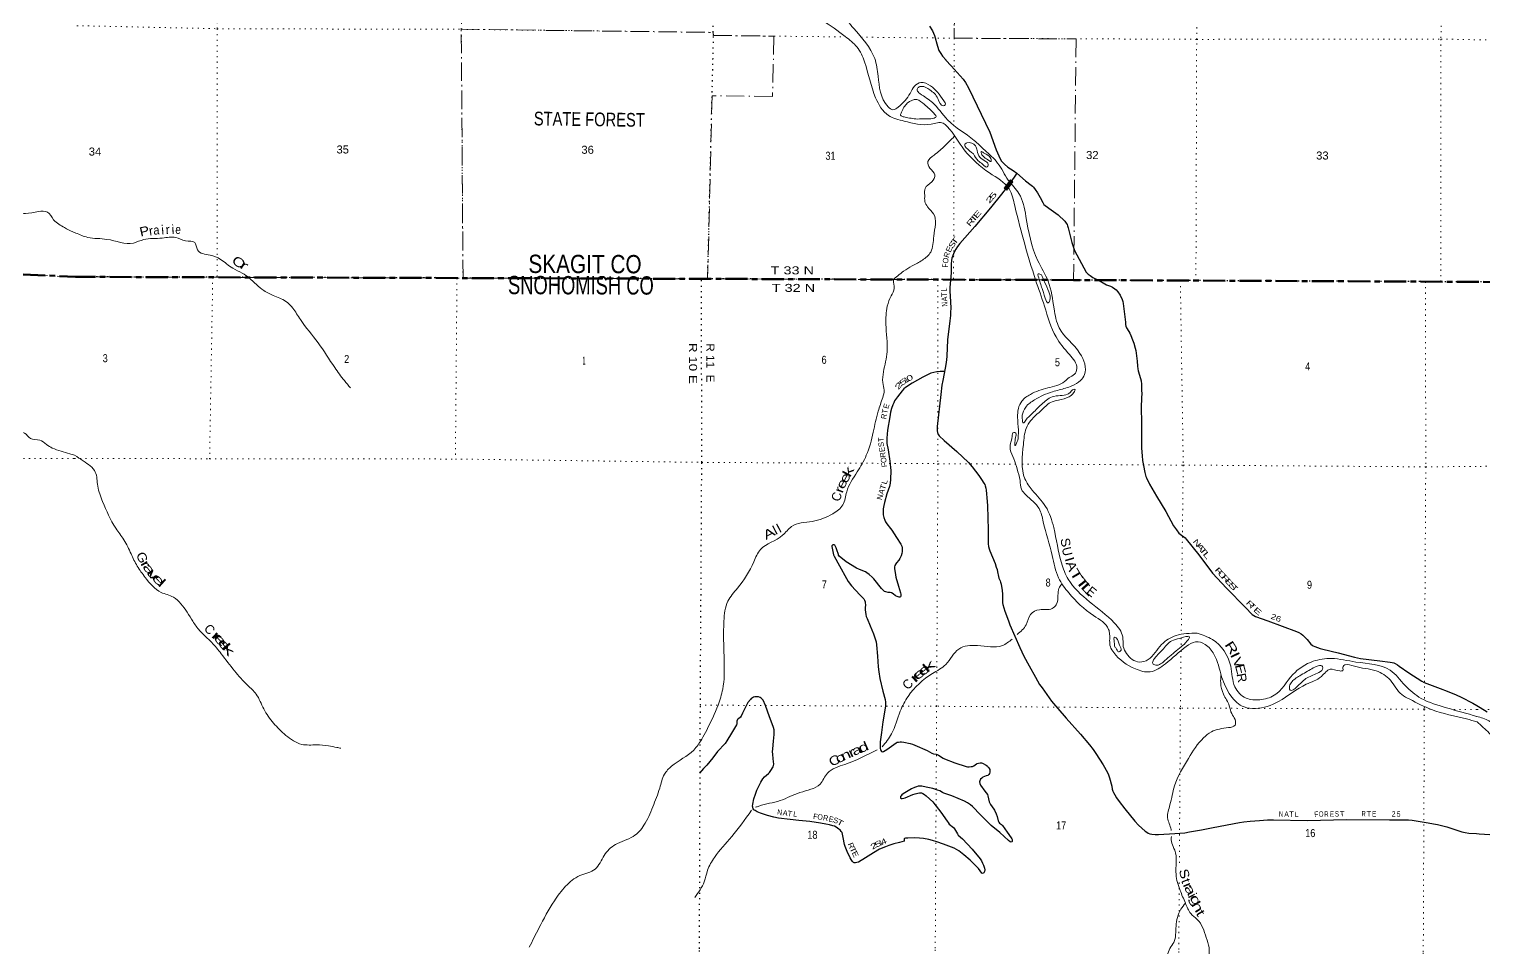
# Model space of a CAD drawing. Header units: feet. Extents: x -1048576 to 137166, y -268550 to 2097152.
# Drawn here: x -123722 to -91916, y 278098 to 298191 of the extents above; entities that cross this region are included whole.
import ezdxf
from ezdxf.enums import TextEntityAlignment as Align

# ---------------------------------------------------------------- set-up
doc = ezdxf.new("R2010")
doc.units = ezdxf.units.FT
doc.header["$LTSCALE"] = 80
for name, pattern in [('DOT_DASHED', [7.7, 5, -1.2, 0.3, -1.2]), ('DOTTED', [1.5, 0.3, -1.2]), ('LONG_DASH_SHORT_DASH', [9.9, 6, -1.2, 1.5, -1.2])]:
    doc.linetypes.add(name, pattern=pattern)
for name, color, linetype, lineweight in [('11', 7, 'LONG_DASH_SHORT_DASH', 60), ('29', 7, 'Continuous', 25), ('31', 7, 'Continuous', 13), ('39', 7, 'Continuous', 13), ('44', 7, 'DOT_DASHED', 13), ('6', 7, 'DOTTED', 25), ('7', 7, 'DOTTED', 13)]:
    doc.layers.add(name, color=color, linetype=linetype, lineweight=lineweight)
for name, color, linetype in [('12', 7, 'Continuous'), ('30', 7, 'Continuous'), ('41', 7, 'Continuous')]:
    doc.layers.add(name, color=color, linetype=linetype)

msp = doc.modelspace()

# ---------------------------------------------------------------- linework, layer by layer
at = {"layer": '11'}
msp.add_line((-61353.21, 292552.84), (-92029.66, 292662.08), dxfattribs=at)
for points in [[(-141380.18, 293482.89), (-136370.9, 293218.07), (-136104.75, 293216.42), (-130931.41, 293020.08), (-130709.38, 293018.47), (-125618.74, 292902.28), (-125431.28, 292899.9), (-122706.13, 292773.78)], [(-92029.66, 292662.08), (-100887.76, 292703.26), (-122706.14, 292773.65)]]:
    msp.add_lwpolyline(points, dxfattribs=at)
at = {"layer": '29'}
for points in [[(-104037.56, 298253.01), (-103974.98, 298152.27), (-103930.36, 298049.23), (-103861.46, 297817.13), (-103830.39, 297724.76), (-103792.65, 297653.67), (-103754.29, 297600.75), (-103675.46, 297514.51), (-103677.48, 297514.51), (-103564.8, 297390.01)], [(-103564.8, 297390.01), (-103299.68, 297097.06), (-103246.6, 297025.29), (-103186.46, 296909.44), (-102715.12, 295936.87), (-102577.42, 295551.4), (-102521.48, 295420.77), (-102468.17, 295313.3), (-102434.5, 295272.83), (-102395.37, 295233.67), (-102323.62, 295172.75), (-102205.63, 295097.6), (-102125.15, 295042.39)], [(-102125.15, 295042.39), (-102185.7, 294949.48), (-102309.04, 294778.12), (-102461.57, 294581.54), (-102702.54, 294285.1), (-103048.6, 293875.24), (-103371.16, 293500.91), (-103421.46, 293434.92), (-103459.54, 293375.32), (-103497.61, 293310.76), (-103525.75, 293241.24), (-103545.62, 293179.99), (-103554.15, 293131.64), (-103560.52, 293059.14), (-103565.82, 292863.3), (-103595.74, 292537), (-103594.54, 292458.14), (-103580.4, 292233.32), (-103572.11, 292082.44), (-103574.26, 292010.81), (-103578.73, 291928.49), (-103593.63, 291809.42), (-103640.79, 291396.85), (-103659.77, 291037.83), (-103663.16, 290958.42), (-103670.61, 290904.85), (-103678.06, 290855.78), (-103717.8, 290660.01), (-103745.93, 290508.14), (-103764.1, 290403.87), (-103788.97, 290197.79), (-103866.7, 289497.34), (-103869.96, 289406.52), (-103865.08, 289370.89), (-103856.8, 289344.41), (-103842.75, 289320.67), (-103823.7, 289294.74), (-103715.89, 289196.86), (-103437.73, 288954.41), (-103185.88, 288710.9), (-103105.25, 288620.98), (-102957.67, 288427.83), (-102898.32, 288341.21), (-102847, 288261.76), (-102830.45, 288228.65), (-102820.32, 288202.59), (-102808.93, 288154.15), (-102800.65, 288107.8), (-102774, 287861.42), (-102767.55, 287768.44), (-102757.88, 287242.46), (-102752.77, 286935.11), (-102744.38, 286876.18), (-102731.14, 286823.2), (-102715.92, 286780.2), (-102604.52, 286507.4), (-102577.18, 286427.56), (-102560.63, 286371.28), (-102548.43, 286325.52), (-102530.09, 286217.76), (-102520.9, 286180.9), (-102491.11, 286122.96), (-102481.99, 286094.77), (-102469.59, 286050.13), (-102449.72, 285914.39), (-102440.76, 285836.63), (-102438.13, 285773.68), (-102443.1, 285677.66), (-102439.59, 285644.61), (-102431.51, 285606.48), (-102387.47, 285464.9), (-102312.44, 285247.98)], [(-102125.15, 295042.39), (-101937.91, 294873.84), (-101810.7, 294780.76), (-101784.53, 294757.16), (-101766, 294737.72), (-101726.62, 294682.31), (-101676.61, 294613.56), (-101617.78, 294506.61), (-101562.39, 294398.36), (-101536.32, 294356.15), (-101511.07, 294333.8), (-101376.82, 294241.26), (-101227.4, 294126.74), (-101079.01, 293987.82), (-101049.89, 293950.58), (-101027.69, 293916.64), (-101017.76, 293886.84), (-101003.3, 293841.8), (-100923.69, 293527.71), (-100865.36, 293351.81), (-100715.99, 293067.54), (-100611.77, 292875.84), (-100598.94, 292858.82), (-100569.14, 292829.02), (-100527.63, 292800.05), (-100464.85, 292761.15), (-100329.5, 292691.86), (-100203.3, 292617.13), (-100169.12, 292601.19), (-100081.43, 292567.71), (-100039.41, 292547.6), (-99988.09, 292512.84), (-99958.3, 292489.66), (-99916.91, 292444.97), (-99867.25, 292370.48), (-99824.21, 292277.77), (-99810.65, 292232.58), (-99801.03, 292188.38), (-99766.14, 291897.53), (-99754.13, 291781.91), (-99751.37, 291729.84), (-99743.2, 291692.6), (-99728.2, 291658.65), (-99678.6, 291579.12), (-99658.67, 291542.78), (-99637.15, 291491.46), (-99598.3, 291396.36), (-99570.93, 291322.61), (-99537.83, 291216.66), (-99525.94, 291161.35), (-99497.9, 290929.97), (-99489.83, 290822.67), (-99479.72, 290761.58), (-99471.62, 290720.03), (-99422.78, 290547.34), (-99412.02, 290496.55), (-99403.75, 290428.68), (-99398.78, 290329.35), (-99398.93, 290255.47)], [(-103708.92, 290703.74), (-103807.29, 290699.62), (-103876.71, 290693.55), (-103941.27, 290683.62), (-104006.47, 290666.39), (-104053.84, 290647.2), (-104185.48, 290575.86), (-104412.36, 290446.63), (-104560.39, 290354.19), (-104596.65, 290321.94), (-104638.2, 290278.04), (-104736.13, 290151.16), (-104798.77, 290061.18), (-104820.29, 290021.45), (-104839.43, 289975.04), (-104866.64, 289897.3), (-104888.16, 289812.87), (-104903.35, 289714.64), (-104952.21, 289423.38), (-104968.68, 289246.14), (-104970.86, 289185.59), (-104967.62, 289130.84), (-104943.53, 288990.61), (-104904.04, 288740.62), (-104883.12, 288535.76), (-104886.2, 288337.83), (-104894.79, 288263.4), (-104913.84, 288187.26), (-104968, 288029.57), (-105017.19, 287841.39), (-105035.5, 287775.06), (-105048.58, 287699.04), (-105052.05, 287660.83), (-105047.24, 287567.64), (-105033.84, 287506.88), (-105015.06, 287451.29), (-104999.08, 287417.49), (-104967.45, 287370.76), (-104886.27, 287268.81), (-104863.33, 287237.05), (-104760.08, 287070.25), (-104661.37, 286927.49), (-104641.51, 286882.8), (-104633.23, 286844.72), (-104633.83, 286817.13), (-104634.88, 286766.92), (-104645.31, 286722.56), (-104658.06, 286674.21), (-104685.54, 286614.89), (-104711.03, 286574.89), (-104759.79, 286516.53), (-104775.59, 286495.43), (-104792.02, 286463.13), (-104798.77, 286430.87), (-104798.66, 286390.62), (-104790.49, 286305.05), (-104770.9, 286207.74), (-104713.45, 286007.63), (-104668.09, 285864.53), (-104661.37, 285833.26), (-104664.72, 285789.64), (-104671.3, 285776.98), (-104682.89, 285768.7), (-104699.82, 285768.68), (-104724.28, 285775.32), (-104747.45, 285783.6), (-104779.58, 285797.83), (-104834.55, 285842.25), (-104864.24, 285859.49), (-104899.75, 285868.02), (-104938.52, 285872.28), (-104994.11, 285882.92), (-105018.65, 285891.34), (-105038.81, 285907.75), (-105088.96, 285958.54), (-105255.14, 286168.65), (-105288.77, 286202.42), (-105356.65, 286262.01), (-105404.65, 286298.43), (-105439.65, 286318.79), (-105570.19, 286371.27), (-105634.61, 286402.62), (-105855.8, 286543.99), (-105905.4, 286577.78)], [(-99396.98, 290253.38), (-99406.15, 289942.51), (-99402.14, 289548.3), (-99402.83, 289136.07), (-99398.78, 289024.89), (-99386.62, 288856.61), (-99378.91, 288755.06), (-99361.81, 288647.57), (-99332.56, 288496.81), (-99305.74, 288409.11), (-99292.83, 288374.31), (-99226.96, 288240.55), (-99074.84, 287976.39), (-98870.64, 287643.66), (-98700.16, 287328.32), (-98681.98, 287298.31), (-98638.94, 287238.71), (-98582.68, 287168.47), (-98554.51, 287142.7), (-98446.91, 287063.24), (-98423.68, 287039.46), (-98147.21, 286694.02), (-97846.47, 286293.13), (-97541.17, 285962.82), (-97132.14, 285539.83), (-96981.87, 285391.28), (-96948.51, 285365.47), (-96910.69, 285346.58), (-96643.66, 285247.36), (-96011.55, 285016.39), (-95963.79, 284995.64), (-95910.25, 284968.27), (-95872.75, 284937.7), (-95781.37, 284844.38), (-95698.93, 284744.03), (-95672.66, 284721.23), (-95649.26, 284704.3), (-95612.84, 284689.4), (-95551.59, 284667.88), (-95495.49, 284648.14), (-95439.03, 284631.46), (-95102.94, 284553.13), (-94745.41, 284455.99), (-94680.71, 284440.89), (-94614.63, 284429.5), (-94190.15, 284374.67), (-93965.71, 284350.04), (-93918.64, 284340.61), (-93887.91, 284330.17), (-93856.45, 284316.93), (-93808.45, 284287.13), (-93769.93, 284262.49), (-93559.06, 284115.44), (-93270.44, 283929.57), (-93221.23, 283903.18), (-93161.18, 283878.25), (-92870.48, 283769.26), (-92722.49, 283714.36), (-92519.88, 283631.31), (-92412.93, 283583.58), (-92160.79, 283448.59), (-92067.88, 283400.68)], [(-105905.4, 286577.78), (-105932.73, 286596.4), (-106011.05, 286664.78), (-106025.43, 286684.14), (-106029.99, 286699.82), (-106061.85, 286806.64), (-106075.09, 286846.37), (-106091.65, 286879.48), (-106109.86, 286904.31), (-106121.45, 286912.59), (-106133.03, 286914.24), (-106151.24, 286912.59), (-106164.49, 286901), (-106168.66, 286888.72), (-106169.45, 286874.51), (-106133.25, 286693.44), (-106121.45, 286662.62), (-106006.57, 286452.43), (-105852.94, 286174.07), (-105813.54, 286111.37), (-105739.42, 286016.39), (-105558.53, 285821.92), (-105492.39, 285752.15), (-105475.83, 285733.94), (-105457.62, 285704.14), (-105444.38, 285669.38), (-105441.84, 285639.87), (-105437.76, 285606.48), (-105442.72, 285528.67), (-105443.25, 285488.36)], [(-105441.24, 285488.28), (-105436.1, 285440.93), (-105427.83, 285389.62), (-105418.14, 285343.97), (-105402.99, 285298.57), (-105336.48, 285142.98), (-105261.95, 284968.52), (-105229.18, 284878.1), (-105203.77, 284788.58), (-105192.76, 284725.81), (-105170.56, 284476.17), (-105156.65, 284245.3), (-105144.75, 284133.16), (-105121.48, 283987.38), (-105056.63, 283712.22), (-105009.01, 283532.25), (-105000.48, 283475.78), (-105002.39, 283394.85), (-105014.94, 283298.47), (-105054.5, 283041.23), (-105087.06, 282810.01), (-105112.55, 282606.83), (-105118.26, 282545.63), (-105115.61, 282465.48), (-105109.99, 282429.75), (-105101.71, 282413.2), (-105085.16, 282391.68), (-105066.95, 282385.06), (-105045.43, 282390.02), (-104971.07, 282440.05), (-104765.81, 282586.22), (-104742.48, 282595.29), (-104716.88, 282598.6), (-104681.23, 282601.91), (-104648.06, 282602.18), (-104598.46, 282596.95), (-104456.1, 282567.15), (-104405.38, 282553), (-104356.77, 282534.04), (-104089.22, 282412.24), (-103988.21, 282356.06), (-103947.88, 282343.67), (-103891.6, 282333.74), (-103866.01, 282327.39), (-103840.28, 282312.22), (-103739.64, 282246.04), (-103707.84, 282229.45), (-103484.72, 282143.87), (-103234.39, 282067.22), (-103206.89, 282061.09), (-103166.52, 282058.94), (-103123.48, 282062.25), (-103095.56, 282067.17), (-103068.85, 282080.46), (-103012.57, 282121.85), (-102994.3, 282130.2), (-102966.22, 282138.4), (-102926.49, 282146.68), (-102900.83, 282145.01), (-102881.79, 282140.06), (-102799.02, 282093.71), (-102772.08, 282073.68), (-102759.29, 282060.6), (-102737.77, 282037.43), (-102718.27, 281996.96), (-102714.6, 281967.9), (-102714.6, 281939.76), (-102722.87, 281913.27), (-102737.77, 281890.1), (-102764.26, 281871.89), (-102795.99, 281858.31), (-102873.82, 281828.79), (-102895.04, 281812.29), (-102919.87, 281785.81), (-102939.2, 281752.34), (-102943.04, 281727.87), (-102938.08, 281693.1), (-102922.44, 281656.75), (-102824.18, 281523.87), (-102770.23, 281451.19), (-102759.29, 281423.26), (-102729.5, 281290.83), (-102720.34, 281265.49), (-102706.32, 281237.86), (-102630.31, 281128.87), (-102618.58, 281108.74), (-102580.51, 281027.62), (-102559.15, 280972.71), (-102532.5, 280876.98), (-102519.27, 280845.98), (-102504.36, 280828.97), (-102462.5, 280795.43)], [(-102312.44, 285247.98), (-102280.86, 285164.47), (-102062.7, 284665.04), (-101971.3, 284477.47), (-101858.8, 284267.66), (-101721.33, 284017.27), (-101628.97, 283861.25), (-101577.31, 283785.51), (-101367.43, 283494.12), (-101045.57, 283118.74), (-100732.85, 282769.97), (-100539.36, 282540.65), (-100462, 282436.86), (-100397, 282348.62), (-100243.75, 282101.6), (-100145.38, 281931.45), (-100122.2, 281881.79), (-100099.02, 281815.58), (-100052.42, 281635.96), (-100041.08, 281570.58), (-100028.02, 281527.97), (-100014.6, 281496.08), (-99988.11, 281444.77), (-99950.38, 281383.71), (-99890.44, 281297.44), (-99767.27, 281138.64), (-99544.68, 280867.89), (-99464.99, 280782.61), (-99324.09, 280653.8), (-99287.86, 280628.66), (-99259.72, 280610.45), (-99219.12, 280595.45), (-99175.29, 280587.28), (-99105.76, 280580.65), (-99031.77, 280580.6), (-98675.35, 280600.52), (-98456.66, 280618.43), (-98354.2, 280633.62), (-98089.34, 280681.63), (-97834.33, 280733.37), (-97263.29, 280840.56), (-97165.62, 280855.45), (-97024.91, 280872.01), (-96822.95, 280886.91), (-96650.78, 280896.84), (-96515.25, 280897.92), (-95778.24, 280887.47), (-94910.94, 280904.65), (-93983.83, 280899.46), (-93626.36, 280901.83), (-93561.64, 280898.36), (-93483.99, 280890.24), (-93138.01, 280835.61), (-93017.19, 280814.03), (-92927.77, 280795.88), (-92728.68, 280747.03), (-92399.26, 280638.13), (-92326.85, 280622.06), (-92242.68, 280610.25), (-92079.45, 280597.39)], [(-107523.49, 283115.09), (-107535.52, 283149.02), (-107625.38, 283402.85), (-107673.85, 283515.74), (-107694.07, 283540.52), (-107713.93, 283558.73), (-107742.43, 283574.8), (-107773.53, 283585.21), (-107800.01, 283590.18), (-107823.19, 283591.83), (-107854.64, 283586.87), (-107884.44, 283578.59), (-107909.27, 283567), (-107933.18, 283551.38), (-107952.31, 283532.24), (-108005.29, 283462.71), (-108045.92, 283393.78), (-108126.6, 283228.97), (-108153.13, 283165.26), (-108167.52, 283144.87), (-108211.73, 283108.77), (-108232.08, 283093.56), (-108243.23, 283075.56), (-108246.98, 283053.83), (-108246.98, 283007.48), (-108248.15, 282994.9), (-108255.25, 282976.02), (-108364.51, 282792.98), (-108468.81, 282623.43), (-108507.82, 282571.82), (-108669.71, 282395.79), (-108775.89, 282252.1), (-108906.79, 282095.16), (-108980.17, 282021.02), (-109064.57, 281921.01)], [(-92067.88, 283400.68), (-91996.71, 283359.07), (-91844.25, 283264)], [(-103288.32, 280134.13), (-103394.95, 280218.12), (-103445.74, 280250.96), (-103499.24, 280276.06), (-103728.54, 280364.24), (-103878.33, 280420.08), (-103974.34, 280449.87), (-104052.15, 280468.09), (-104168.03, 280487.95), (-104257.42, 280497.88), (-104357.79, 280506.19), (-104507.53, 280499.47), (-104564.24, 280495.46), (-104581.88, 280491.26), (-104588.5, 280486.29), (-104593.14, 280478.32), (-104592.72, 280433.84), (-104692.75, 280405.12), (-104820.26, 280372.07), (-104925.51, 280336.74), (-104997.39, 280310.82), (-105133.14, 280254.54), (-105263.92, 280180.05), (-105434.25, 280066.13), (-105588.38, 279976.43), (-105624.8, 279964.84), (-105656.25, 279959.88), (-105684.39, 279961.53), (-105696.35, 279968.49), (-105720.81, 279989.68), (-105750.61, 280029.41), (-105770.47, 280069.14), (-105835.03, 280206.53), (-105883.04, 280319.1), (-105896.5, 280357.66), (-105906.22, 280396.91), (-105918.44, 280477.68), (-105936.02, 280582.3), (-105949.61, 280622.28), (-105965.82, 280646.86), (-105992.3, 280678.31), (-106015.59, 280697.42), (-106078.38, 280741.22), (-106116.46, 280759.43), (-106150.4, 280768.97), (-106220.76, 280789.22), (-106306.83, 280807.44), (-106422.98, 280829.34), (-106654.47, 280860.41), (-106896.17, 280886.89), (-107082.94, 280903.69), (-107341.47, 280936.56), (-107436.66, 280954.86), (-107576.54, 280992.84), (-107732.44, 281044.36), (-107801.67, 281072.29), (-107847.58, 281101.06), (-107874.51, 281120.3), (-107890.59, 281141), (-107901, 281173.27), (-107904.31, 281201.42), (-107901.15, 281240.41), (-107874.51, 281358.68), (-107842.8, 281458.57), (-107809.95, 281545.74), (-107769.83, 281633.77), (-107725.52, 281722.87), (-107679.13, 281796.2), (-107641.09, 281840.41), (-107556.67, 281913.25), (-107536.71, 281936.56), (-107507, 281977.81), (-107455.69, 282058.92), (-107444.43, 282086.81), (-107440.79, 282118.52), (-107453.19, 282236.67), (-107463.96, 282333.71), (-107468.06, 282384.73), (-107463.96, 282454.56), (-107447.39, 282622.44), (-107430.85, 282767.44), (-107430.85, 282830.34), (-107434.64, 282864.48), (-107449.06, 282918.08), (-107523.49, 283115.09)], [(-102462.5, 280795.43), (-102443.11, 280776), (-102339.11, 280631.33), (-102248.71, 280504.79), (-102237.83, 280484.65), (-102231.93, 280465.79), (-102226.25, 280448.23), (-102229.34, 280425.28), (-102237.83, 280416.77), (-102251.97, 280413.97), (-102270.94, 280420.08), (-102309.39, 280446.36), (-102496.99, 280622.89), (-102685.38, 280777.21), (-102923.62, 281006.09), (-103100.3, 281193.16), (-103138.01, 281223.99), (-103206.25, 281272.62), (-103270.28, 281309.61), (-103548.9, 281426.77), (-103721.08, 281482.86), (-103750.5, 281494.68), (-103809.8, 281531.17), (-103858.48, 281550.73), (-103964.43, 281583.84), (-104037.56, 281602.04), (-104110.11, 281616.95), (-104201.15, 281631.84), (-104244.19, 281636.81), (-104282.84, 281635.15), (-104320.34, 281623.57), (-104366.69, 281607.01), (-104432.45, 281575.89), (-104616.08, 281469.35), (-104639.84, 281448.09), (-104653.99, 281426.26), (-104667.98, 281408.36), (-104673.46, 281390.59), (-104669.63, 281375.26), (-104654.08, 281367.66), (-104636.53, 281366.98), (-104598.45, 281371.95), (-104568.69, 281382.77), (-104400.56, 281451.47), (-104353.45, 281469.61), (-104290.3, 281483.86), (-104255.78, 281491.14), (-104213.41, 281487.14), (-104186.25, 281476.24), (-104148.18, 281456.37), (-104108.58, 281424.75), (-103965.87, 281292.29), (-103939.6, 281264.34), (-103792.12, 281067.76), (-103651.88, 280866.68), (-103630.03, 280837.25), (-103603.53, 280807.44), (-103514.14, 280729.64), (-103490.15, 280701.19), (-103427.42, 280591.82), (-103408.19, 280567.41), (-103312.23, 280480.56), (-103104.18, 280254.79), (-102925.75, 280048.29), (-102898.32, 280004.57), (-102875.15, 279954.91), (-102853.63, 279905.25), (-102834.21, 279840.88), (-102830.45, 279809.23), (-102834.74, 279770.17), (-102838.73, 279757.91), (-102849.95, 279740.4), (-102863.56, 279729.77), (-102878.46, 279728.12), (-102890.52, 279735.8), (-102963.85, 279831.41), (-103020.82, 279892), (-103093.66, 279966.5), (-103151.23, 280013.99), (-103288.32, 280134.13)], [(-92079.45, 280597.39), (-92018.49, 280592.41), (-91440.17, 280557.86)]]:
    msp.add_lwpolyline(points, dxfattribs=at)
at = {"layer": '31'}
for p, q in [((-102212.04, 294851.74), (-102348.22, 294669.81)), ((-102348.22, 294669.81), (-102402.81, 294710.67))]:
    msp.add_line(p, q, dxfattribs=at)
msp.add_lwpolyline([(-102402.81, 294710.67), (-102266.62, 294892.59), (-102212.04, 294851.74)], dxfattribs=at)
msp.add_lwpolyline([(-102223.23, 294850.12), (-102265, 294881.39), (-102391.61, 294712.27), (-102349.83, 294681)], close=True, dxfattribs=at)
at = {"layer": '39'}
for points in [[(-139726.18, 284721.75), (-139786.61, 284683.23), (-139865.18, 284636.58), (-139935.68, 284589.96), (-139981.99, 284555.51), (-140024.23, 284506.92), (-140030.24, 284490.75), (-140030.24, 284490.75), (-140086.75, 284492.64)], [(-107716.88, 302847.42), (-107510.55, 302519.18), (-107321.61, 302078.72), (-107185.25, 301608.09), (-107267.47, 300913.81), (-107375.41, 300477.98), (-107357.86, 300171.09), (-107336.36, 299823.83), (-107321.79, 299056.68), (-107191.09, 298775.82), (-106829.99, 298577.26), (-106378.02, 298374.49), (-105877.88, 298026.28), (-105623.87, 297801.69), (-105456.92, 297472.31), (-105214.17, 296686.54), (-104934.24, 296302.42), (-104591.16, 296178.6), (-103997.53, 296114.84), (-103741, 296134.51), (-103648.25, 296059.64), (-103275.67, 295552.19), (-102723.34, 295046.41), (-102296.61, 294695.58), (-102171.46, 294324.63), (-101955.07, 293488.44), (-101718.36, 292708.74), (-101523.65, 292131), (-101268.55, 291458.25), (-100976.5, 291074.11), (-100815.57, 290766.94), (-100868.33, 290641.89), (-100985.62, 290569.45), (-101082.74, 290484.85), (-101452.61, 290344.28), (-101830.57, 290203.72), (-102018.7, 290056.72), (-102112.33, 289703.63), (-102092.7, 289425), (-102099.09, 289267.56), (-102133.7, 289132.37), (-102168.13, 289083.99), (-102167.99, 289152.63), (-102149.53, 289289.86), (-102149.39, 289356.48), (-102193.8, 289370.7), (-102232.36, 289279.93), (-102273.33, 288995.37), (-102192.97, 288791.32), (-102122.73, 288573.16), (-102056.61, 288318.67), (-102024.69, 288128.84), (-101932.05, 288003.5), (-101639.82, 287704.14), (-101549.53, 287417.3), (-101353.14, 286678.06), (-101214.79, 286191.27), (-100991.29, 285859.75), (-100449.04, 285364.08), (-100120.47, 285064.66), (-100098.47, 284957.62), (-100082.88, 284685.06), (-100010.43, 284557.74), (-99532.53, 284199.47), (-99215.58, 284136.26), (-98879.96, 284313.24), (-98422.75, 284689.84), (-98218.56, 284792.39), (-98010.66, 284735.45), (-97819.24, 284519.07), (-97654.65, 284026.17)], [(-107513.86, 302874.49), (-107235.5, 302706.38), (-106874.71, 302354.4), (-106911.18, 302297.95), (-106965.87, 302221.35), (-106948.06, 302041.64), (-106953.29, 301466.32), (-107063.02, 301141.52), (-107227.7, 300612.94), (-107209.81, 300473.61), (-107214.27, 300265.69), (-107222.78, 300059.79), (-107196.36, 299161.4), (-107184.55, 299012), (-106956.68, 298841.97), (-106522.73, 298713.93), (-106000.05, 298523.13), (-105695.74, 298207.6), (-105234.61, 297546.56), (-105160.68, 297162.85), (-104941.92, 296494.22), (-104835.02, 296427.39), (-104719.78, 296485.7), (-104462.67, 296785.98), (-104365.4, 296945.27), (-104227.91, 297021.71), (-104016, 296952.65), (-103721.82, 296620.99), (-103691.7, 296536.14), (-103734.16, 296514.02), (-103852.99, 296671.72), (-104028.31, 296859.81), (-104209.91, 296938.9), (-104278.62, 296916.83), (-104307.02, 296858.35), (-104246.58, 296783.53), (-103972.32, 296585.15), (-103639.87, 296204.97), (-103063.19, 295757.68), (-102829.36, 295541.21), (-102547.19, 295262.07), (-102313.98, 294888.85), (-102082.04, 294596.98), (-101929.58, 294096.03), (-101671.05, 293126.53), (-101443.77, 292675.9), (-101313.73, 292076.07), (-101199.47, 291657.97), (-100748.24, 291097.88), (-100646.19, 290635.39), (-100733.31, 290504.35), (-100923.38, 290389.66), (-101060.82, 290339.46), (-101349.79, 290259.28), (-101737.91, 290084.43), (-101934.15, 289923.32), (-102009.23, 289747.84), (-102007.43, 289642.86), (-101987.36, 289580.24), (-101930.69, 289638.67), (-101809.25, 289767.63), (-101586.65, 289985.21), (-101358.1, 290146.25), (-101178.29, 290176.18), (-101016.67, 290204.12), (-100953.96, 290254.46), (-100891.23, 290312.88), (-100856.9, 290312.81), (-100881.27, 290244.22), (-100986.49, 290149.55), (-101218.89, 290079.36), (-101394.71, 290023.18), (-101588.93, 289858.03), (-101821.65, 289632.4), (-101920.97, 289458.98), (-101984.3, 289107.85), (-101949.5, 288352.77), (-101792.47, 288110.21), (-101498.35, 287750.29), (-101321.58, 287289.67), (-101151.51, 286516.16), (-101002.79, 286160.57), (-99996.97, 285207.74), (-99811.81, 284898.51), (-99800.12, 284692.57), (-99729.76, 284532.96), (-99445.38, 284348.69), (-99257.44, 284402.82), (-98963.92, 284731.29), (-98646.43, 284930.51), (-98185.86, 284980.07)], [(-125408.33, 296838.31), (-125392.62, 296809.34), (-125327.62, 296659.98), (-125335.48, 296585.21), (-125331.01, 296431.67), (-125393.95, 295859.77), (-125390.78, 295455.7), (-125391.78, 295098.1), (-125421.11, 294770.74), (-125430.76, 294615.15), (-125391.97, 294457.65), (-125300.54, 294241.68), (-125187.28, 294151.01), (-125005.8, 294199.91), (-124842.47, 294244.72), (-124684.86, 294170.32), (-124470.95, 294170.8), (-124315.56, 294169.13), (-124121.88, 294185.73), (-123800.95, 294158.16), (-123518.55, 294199.2), (-123318.74, 294189.55), (-123185.07, 294022.16), (-123071.79, 293925.44), (-122948.48, 293848.94), (-122768.61, 293756.41), (-122701.3, 293731.58)], [(-104304.28, 296224.46), (-104590.97, 296269.44), (-104667.64, 296307.95), (-104651.35, 296372.51), (-104521.69, 296570.09), (-104315.53, 296648.41), (-104154.17, 296547.16), (-103918.33, 296324.63), (-103890.15, 296280.16), (-103960.92, 296237.91), (-104116.46, 296226.1), (-104304.28, 296224.46)], [(-103494.42, 295841.82), (-103697.58, 295641.86), (-103936.33, 295434.4), (-104071.93, 295293.36), (-104027.79, 295151.96), (-103919.03, 295006.4), (-103988.02, 294849.07), (-104133.72, 294708.05), (-104142.12, 294556.66), (-104138.35, 294423.42), (-104078.01, 294302.17), (-103947.05, 294152.53), (-103944.02, 293663.99), (-104011.38, 293314.88), (-104191.49, 293139.61), (-104415.93, 293010.85), (-104601.97, 292898.18), (-104731.43, 292797.5), (-104820.49, 292700.77), (-104806.72, 292521.08), (-104873.71, 292357.69), (-104959, 292129.75), (-104990.11, 291736.16), (-104965.09, 291134.52), (-105042.74, 290696.61), (-105057.36, 290464.49), (-105029.44, 290292.84), (-105060.05, 290135.44), (-105159.64, 289832.83), (-105265.6, 289376.8), (-105418.11, 288870.4), (-105616.78, 288507.43), (-105847.92, 288069.82), (-105931.31, 287785.34), (-106151.85, 287591.98), (-106602.56, 287425.32), (-107053.17, 287311.15), (-107247.44, 287121.78), (-107730.76, 286811.85), (-107878.75, 286541.64), (-108233.37, 285964.98), (-108446.02, 285680.76), (-108531.73, 285246.91), (-108538.53, 284887.59), (-108525.49, 284358.65), (-108557.02, 283759.15), (-108660.74, 283408.1), (-108908.26, 282863.53), (-109017.73, 282659.85), (-109191.91, 282424.01), (-109675.32, 282071.69), (-109831.19, 281894.35), (-109934.81, 281593.77), (-110087.14, 281180.23), (-110279.83, 280778.88), (-110512.58, 280537.1), (-110904.75, 280358.21), (-111149.61, 280120.49), (-111346.13, 279822.1), (-111679.66, 279679.44), (-111993.18, 279445.89), (-112238.21, 279125.39), (-112576.71, 278532.56), (-112785.59, 278115.1)], [(-103075.92, 295460.95), (-103245.09, 295691.43), (-103218.81, 295703.49), (-103031.13, 295634.48), (-102992.96, 295535.48), (-102932.69, 295381.94), (-102755.33, 295205.96), (-102775.58, 295177.73), (-102874.43, 295232.44), (-102973.22, 295313.38), (-103075.92, 295460.95)], [(-102837.76, 295385.79), (-102902.22, 295466.67), (-102906.17, 295511.09), (-102853.71, 295486.76), (-102696.44, 295361.28), (-102690.52, 295294.65), (-102740.96, 295316.96), (-102837.76, 295385.79)], [(-122701.3, 293731.58), (-122437.57, 293636.13), (-122019.6, 293592.91), (-121440.14, 293513.02), (-121215.81, 293589.29), (-120809.8, 293620.78), (-120514.91, 293634.33), (-120300.99, 293559.21), (-120101.12, 293526.51), (-120040.87, 293362.88), (-119764.42, 293247.26), (-119538.41, 293155.97), (-119270.21, 292959.62), (-119062.41, 292854.23), (-118913.17, 292750.98), (-118588.59, 292471.75), (-118352.54, 292354.19), (-118076.15, 292212.33), (-117959.26, 292090.98), (-117790.13, 291840.32), (-117403.42, 291330.83), (-117038.99, 290789.08), (-116829.54, 290504.03), (-116694.55, 290346.3)], [(-128413.21, 293281.85), (-128139.04, 293251.4), (-127826.21, 293235.94), (-127501.11, 293165.95), (-127202.16, 293063.59), (-126931.53, 292985.4), (-126830.28, 292862.38), (-126708.59, 292648.5), (-126653.56, 292456.69), (-126539.8, 292194.3), (-126486.68, 291964.1), (-126378.93, 291687.55), (-126289.73, 291542.29), (-126155.88, 291310.25), (-126088.91, 291179.07), (-126021.99, 291062.04), (-125906.36, 290850.17), (-125715.93, 290591.99), (-125527.61, 290366.13), (-125323.26, 290176.67), (-125163.47, 290047.73), (-124927.11, 289957.34), (-124880.66, 289947.35), (-124838.18, 289911.08), (-124702.33, 289683.08), (-124584.9, 289547.98), (-124465.45, 289410.86), (-124380.7, 289415.1), (-124312.02, 289391.01), (-124261.56, 289385.06), (-124176.76, 289369.08), (-123993.08, 289353.33), (-123819.54, 289355.74), (-123692.07, 289238.85), (-123490.16, 289200.91), (-123338.56, 289110.34), (-123215.23, 289029.8), (-123021.31, 288963.56), (-122833.46, 288899.33), (-122727.61, 288872.66)], [(-101520.55, 292657.88), (-101428.08, 292445.73), (-101408.28, 292257.95), (-101442.72, 292201.49), (-101507.13, 292308.61), (-101575.36, 292520.71), (-101659.63, 292789.37), (-101661.55, 292835.81), (-101607.04, 292827.63), (-101564.76, 292764.96), (-101520.55, 292657.88)], [(-122727.61, 288872.66), (-122536.52, 288746.95), (-122274.47, 288504.18), (-122222.59, 288199.25), (-122114.23, 287857.87), (-121826.63, 287275.9), (-121649.43, 287023.21), (-121492.53, 286716.05), (-121357.77, 286447.29), (-121184.59, 286200.66), (-120835.88, 285872.93), (-120567.49, 285769.45), (-120402.18, 285623.77), (-120142.44, 285241.71), (-119993.41, 285037.52), (-119729.37, 284778.6), (-119521.86, 284531.9), (-119231.82, 284155.84), (-118943.66, 283840.35), (-118758.26, 283648.2), (-118591.3, 283322.85), (-118377.86, 283015.58), (-118105.77, 282744.53), (-117762.84, 282550.05), (-117437.71, 282537.29), (-117175.2, 282516.58), (-116993.51, 282481.9), (-116906.7, 282465.58)], [(-102117.24, 284954.64), (-101925.78, 285165.14), (-101828.38, 285389.03), (-101630.24, 285493.61), (-101355.52, 285521.33), (-101268.51, 285601.9), (-101227.7, 285807.73), (-101207.18, 285961.12), (-101149.18, 286048.44)], [(-98185.86, 284980.07), (-97852.92, 284840.11), (-97452.21, 284261.96), (-97360.24, 283807.56), (-97116.38, 283562.81), (-96817.55, 283525.88), (-96500.27, 283622.15), (-96093.4, 284075.55), (-95648.49, 284365.37), (-95252.52, 284427.16), (-94713.35, 284350.35), (-93966.56, 284170.24), (-93640.07, 283838.52), (-93287.22, 283555.2), (-92732.26, 283348.19), (-92069.7, 283159.51)], [(-105068.82, 282496.78), (-104867.2, 282780.81), (-104676.34, 283275.02), (-104506.02, 283599.7), (-103971.82, 284099.28), (-103680.58, 284298.56), (-103397.15, 284633.1), (-102989.03, 284711.02), (-102443.74, 284709.94), (-102232.06, 284847.44)], [(-99987.96, 284682.85), (-99997.84, 284787.85), (-99989.54, 284894.82), (-99957.26, 284878.61), (-99884.88, 284721.01), (-99848.77, 284605.87), (-99903.37, 284571.66), (-99945.66, 284628.26), (-99987.96, 284682.85)], [(-98685.94, 284560.26), (-98533.84, 284684), (-98400.28, 284812.94), (-98359.69, 284909.75), (-98385.94, 284911.83), (-98569.82, 284865.76), (-98739.58, 284813.61), (-98945.99, 284614.17), (-99136.28, 284396.52), (-99156.63, 284319.85), (-99092.08, 284281.37), (-98893.96, 284381.91), (-98755.16, 284499.65), (-98685.94, 284560.26)], [(-98753.55, 280667.36), (-98756.16, 280687.35), (-98832.38, 280943.88), (-98779.29, 281226.4), (-98681.49, 281642.06), (-98373.27, 282243.03), (-98045.16, 282694.58), (-97875.25, 282823.44), (-97497.4, 282915.55), (-97357.93, 282967.76), (-97357.68, 283090.9), (-97430.12, 283222.27), (-97482.28, 283391.94), (-97608.99, 283644.54), (-97671.08, 283897), (-97664.69, 284054.45)], [(-97654.65, 284028.19), (-97449.51, 283609.9), (-97161.21, 283367.08), (-96912.25, 283332.99), (-96407.65, 283486.71), (-95798.98, 283863), (-95469.42, 284035.96), (-95275.22, 284193.03), (-95067.28, 284154.26), (-95000.6, 284168.26), (-94996.39, 284253.04), (-94956.47, 284285.2), (-94748.09, 284259.14), (-94273.57, 284156.72), (-93960.95, 283952.21), (-93711.17, 283636.79), (-93537.7, 283535.51), (-93059.51, 283310.48), (-92294.51, 283105.07), (-92067.24, 283043.29)], [(-95808.82, 283986.16), (-95556.12, 284106.78), (-95444.86, 284193.37), (-95444.74, 284253.93), (-95541.65, 284266.24), (-95677.1, 284203.92), (-95941.98, 284051.03), (-96130.12, 283897.98), (-96168.71, 283793.08), (-96150.65, 283734.5), (-96005.09, 283806.89), (-95905.93, 283901.57), (-95808.82, 283986.16)], [(-92077.91, 283161.85), (-91807.24, 283062.86), (-91428.09, 282666.68), (-91171.92, 282488.7), (-90826.94, 282419.64), (-90437.53, 282471.67), (-90070.26, 282644.86), (-89622.36, 282845.35), (-89230.76, 283136.49), (-88851.41, 283241.02), (-88524.91, 283261.94), (-87913.25, 283211.63), (-87249.5, 283113.92), (-86642.33, 282957.09), (-86291.27, 282811.94), (-86000.84, 282543.07), (-85797.1, 282460.04), (-85744.64, 282466.04), (-85516.62, 282554.6), (-85274.51, 282544.21), (-85000.17, 282398.52), (-84830.79, 282158.05), (-84693.78, 281675.35), (-84621.26, 281390.58), (-84520.43, 281277.4), (-84310.66, 281121.68), (-84207.78, 281087.24), (-83765.92, 281090.74), (-83077.92, 281098), (-82823.74, 281025.01), (-82607.95, 280780.45), (-82551.5, 280675.39), (-82531.36, 280590.57), (-82565.67, 280558.31), (-82660.51, 280511.99), (-82747.32, 280380.85), (-82818.07, 280031.65), (-82850.46, 279759.13), (-82832.35, 279629.89), (-82826.36, 279466.34), (-82782.04, 279294.68), (-82669.09, 279201.67), (-82485.57, 279013.68), (-82122.55, 278641.75), (-81890.58, 278498.12), (-81725.16, 278451.49), (-81616.24, 278358.48), (-81394.35, 278245.15), (-81008.99, 278254.79), (-80821.38, 278206.1), (-80708.4, 278173.66), (-80551.05, 278135.11), (-80434.06, 278048.16), (-80417.93, 278011.8), (-80365.5, 277955.2), (-80165.8, 277843.92), (-80105.26, 277870.09), (-80064.89, 277924.56), (-79907.47, 278049.54), (-79493.75, 278351.9), (-79285.93, 278369.82), (-79132.62, 278303.01), (-78983.35, 278226.11), (-78882.48, 278197.72), (-78577.91, 277985.36), (-78339.9, 277813.46), (-78111.96, 277694.07), (-77736.71, 277645.16), (-77496.63, 277624.68), (-77353.36, 277674.98), (-77088.99, 277834.17), (-77024.44, 277815.92), (-76639.15, 277641.82), (-76221.6, 277399.04), (-76086.49, 277239.38), (-75989.74, 276999), (-75788.12, 276621.21), (-75604.59, 276445.34), (-75160.76, 276360.01), (-74757.31, 276183.87), (-74599.99, 276054.47), (-74404.35, 275876.56), (-74242.96, 275838), (-74027.03, 275954.85), (-73837.31, 276144.4), (-73621.38, 276267.3), (-73510.37, 276378.22), (-73328.73, 276515.29), (-72913.06, 276637.95), (-72424.81, 276633.33), (-71565.4, 276422.32)], [(-92067.24, 283043.29), (-91799.27, 282796.34), (-91494.73, 282515.34), (-91184.11, 282284.8), (-91087.3, 282195.84), (-90966.24, 282213.87), (-90350.82, 282356.48), (-90046.1, 282533.79), (-89898.78, 282606.29), (-89785.8, 282604.14), (-89664.71, 282700.91), (-89440.17, 282828), (-89024.99, 283079.71), (-88609.34, 283153.91), (-88189.7, 283111.01), (-87515.87, 282995.12), (-86677.03, 282865.96), (-86512.19, 282813.89), (-86267.12, 282638.28), (-85996.88, 282357.31), (-85750.76, 282284.33), (-85361.4, 282186.96), (-85290.81, 282120.24), (-85317.11, 281944.62), (-85464.44, 281823.66), (-85623.88, 281708.77), (-85672.33, 281613.93), (-85623.96, 281494.75), (-85430.41, 281135.14), (-85410.3, 280977.64), (-85349.87, 280717.11), (-85093.69, 280579.51), (-84510.6, 280601.02), (-84171.63, 280651.09), (-83971.91, 280586.24), (-83631.03, 280347.59), (-83659.31, 280260.81), (-83691.66, 280091.25), (-83639.25, 279961.97), (-83356.92, 279628.5), (-83231.87, 279541.53), (-83169.36, 279444.55), (-83094.74, 279355.62), (-83010.06, 279220.25), (-82960.48, 279127.78)], [(-107839.23, 281173.4), (-107764.55, 281199.84), (-107303.83, 281320.05), (-106869.26, 281496.83), (-106430.62, 281681.68), (-106266.54, 281919.57), (-105886.46, 282112.61), (-105183.59, 282432.24)], [(-109170.28, 279202.07), (-108961.55, 279546.86), (-108888.33, 279795.01), (-108740.32, 280077.34), (-108361.71, 280532.82), (-107931.35, 281107.18)], [(-98442.4, 279079.82), (-98558.97, 279356.61), (-98647.12, 279701.99), (-98676.31, 280237.01), (-98740.62, 280390.57), (-98749.94, 280533.65)], [(-100620.34, 275695.7), (-100460.36, 275958.82), (-99922.12, 276454.36), (-99784.44, 276623.66), (-99596.13, 276861.5), (-99371.46, 277101.28), (-99039.85, 277292.4), (-98948.52, 277510.25), (-98867.2, 277770.5), (-98779.7, 278087.27), (-98696.63, 278218.32), (-98647.42, 278573.52), (-98539.62, 278942.73), (-98442.4, 279079.82)], [(-96753.78, 275678.87), (-96929.93, 276038.62), (-97046.25, 276434.52), (-97138.09, 276949.48), (-97256.88, 277129.38), (-97595.83, 277293.57), (-97803.41, 277505.95), (-97919.7, 277915.99), (-97925.38, 278103.74), (-97985.51, 278325.92), (-98182.61, 278721.98), (-98325.73, 278851.47), (-98388.13, 278954.55), (-98442.4, 279079.82)]]:
    msp.add_spline(points, degree=3, dxfattribs=at)
at = {"layer": '44'}
msp.add_line((-100887.76, 292703.26), (-122706.14, 292773.65), dxfattribs=at)
for points in [[(-106095.55, 303371.4), (-106116.65, 300697.37), (-103455.81, 300674.69), (-103498.59, 297991.25), (-100831.71, 297976.66), (-100887.76, 292703.26)], [(-114235.47, 292746.32), (-114273.03, 298186.29), (-108767.74, 298118.82), (-108757.78, 298052.18), (-107437.76, 298036.89), (-107469.85, 296717.17), (-108789.87, 296732.46), (-108887.23, 292729.07)], [(-122706.14, 292773.65), (-125618.14, 292902.3), (-125630.36, 291749.42), (-125653.85, 288964.61), (-130948.99, 288871.47), (-130921.58, 283456.11), (-136149.47, 283398.3), (-141539.5, 283312.75), (-141521.81, 278053.24), (-141522.55, 275920.29)]]:
    msp.add_lwpolyline(points, dxfattribs=at)
at = {"layer": '6'}
for points in [[(-108887.23, 292729.07), (-108757.78, 298052.18), (-108767.74, 298118.82), (-108708.85, 303190.06)], [(-92029.66, 292662.08), (-92856.5, 292665.92), (-93192.73, 292667.49), (-98212.48, 292690.82), (-98553.2, 292692.41), (-103509.74, 292711.72), (-103855.18, 292712.83), (-108887.23, 292729.07), (-109021.06, 292729.5), (-114231.16, 292744.59), (-114360.33, 292748.94), (-119607.89, 292764.47), (-119710.04, 292762.84), (-122706.13, 292773.78)], [(-109116.8, 275738.32), (-109065.55, 278081.46), (-109046.49, 283406.84), (-109015.34, 288716.05), (-109021.06, 292729.5)], [(-61353.21, 292552.84), (-61396.57, 292549.97), (-66168.99, 292569.99), (-66742.55, 292572.03), (-71502.48, 292588.98), (-72054.4, 292590.95), (-76913.42, 292608.25), (-77232.08, 292609.39), (-82255.2, 292627.27), (-82531.52, 292628.26), (-87555.99, 292646.15), (-87888.84, 292647.33), (-92029.66, 292662.08)]]:
    msp.add_lwpolyline(points, dxfattribs=at)
at = {"layer": '7'}
for p, q in [((-108757.78, 298052.18), (-105867.35, 298018.69)), ((-103503.11, 295848.67), (-103507.84, 293609.23)), ((-103508.39, 293349.25), (-103509.74, 292711.72)), ((-119707.19, 292763.97), (-119775.62, 288795.97)), ((-114367.91, 292746.75), (-114401.47, 288789.33)), ((-125644.19, 288804.72), (-122727.99, 288802.37)), ((-98534.49, 284873.14), (-98536.69, 284688.61)), ((-92068.24, 283313.46), (-92605.62, 283315.04))]:
    msp.add_line(p, q, dxfattribs=at)
for points in [[(-103366.53, 321686.1), (-103388.15, 319359.35), (-103479.81, 314082.56), (-103424.26, 308702.52), (-103467.64, 303336.81), (-103498.59, 297991.25), (-103502.6, 296094.06)], [(-98212.48, 292690.82), (-98195.43, 297966.6), (-98121.79, 303318.12), (-98100.66, 308669.74), (-98065.4, 314015.28), (-98010.05, 319310.31), (-98003.55, 321661.86)], [(-92686.64, 321639.1), (-92692.5, 319279.55), (-92709.42, 314012.71), (-92738.68, 308636.88), (-92769.87, 303303.45), (-92855.59, 297972.14), (-92856.5, 292665.92)], [(-119309.13, 317897.24), (-119355.35, 314350.29), (-119529.9, 309037.33), (-119611.75, 303623.25), (-119612.84, 298198.91), (-119612.63, 292763.67)], [(-114235.47, 292746.32), (-114273.03, 298186.29), (-114207.49, 303529.74), (-114135.87, 308875.21), (-114027.88, 314232.71), (-114003.16, 314942.68)], [(-122675.93, 298265.44), (-119612.84, 298198.91), (-114273.03, 298186.29), (-108767.74, 298118.82)], [(-105535.26, 298014.85), (-103498.59, 297991.25), (-98195.43, 297966.6), (-92855.59, 297972.14), (-92007.81, 297955.94)], [(-92007.81, 297955.94), (-87544.34, 297970.05), (-82213.9, 297935.39), (-76857.23, 297922.9), (-71496.52, 297910.41), (-66160.02, 297887.86), (-61338.5, 297901.59)], [(-103855.18, 292712.83), (-103853.29, 288689.65), (-103880.37, 283394.56), (-103911.57, 278057.09), (-103959.95, 275713.71)], [(-98553.2, 292692.41), (-98489.3, 288656.78), (-98533.63, 284944.84)], [(-93192.73, 292667.49), (-93187.92, 288617.99), (-93217.82, 283526.28)], [(-122727.99, 288802.37), (-119775.62, 288795.97), (-114401.47, 288789.33), (-109015.34, 288716.05), (-105162.02, 288694.84)], [(-104918.87, 288693.5), (-103853.3, 288687.63), (-102152.27, 288677.85)], [(-102011.2, 288677.04), (-98489.3, 288656.78), (-93187.92, 288617.99), (-92046.31, 288627.56)], [(-61364.38, 288494.4), (-61432.44, 288495.87), (-66754.82, 288518.41), (-72071.14, 288530.85), (-77222.02, 288551.16), (-82550.43, 288606.01), (-87894.98, 288689.14), (-92046.31, 288627.56)], [(-98537.81, 284595.2), (-98552.76, 283343.6), (-98574.37, 279878.46)], [(-93083.16, 283316.45), (-93219.05, 283316.85), (-98552.76, 283343.6), (-103878.38, 283382.44), (-109046.49, 283406.84)], [(-93218.78, 283363.39), (-93219.05, 283316.85), (-93242.15, 277993.5), (-93266.59, 275666.45)], [(-92068.24, 283313.46), (-87915.23, 283308.54), (-82578.74, 283269.84), (-77238.21, 283243.24), (-72097.42, 283222.94), (-66787.16, 283168.11), (-61458.72, 283181.9), (-61379, 283177.85)], [(-98576.57, 279526.54), (-98585.95, 278022.28), (-98576.68, 275689.28)]]:
    msp.add_lwpolyline(points, dxfattribs=at)

# ---------------------------------------------------------------- texts
at = {"layer": '12'}
for s, width, p in [('SKAGIT CO', 0.85, (-112807.15, 292857.9)), ('SNOHOMISH CO', 0.75, (-113252.7, 292394.39))]:
    msp.add_text(s, height=400, rotation=359.815, dxfattribs=dict(at, width=width)).set_placement(p)
at = {"layer": '30'}
for s, rotation, width, p in [('2', 50.893, 1.85, (-102674.95, 294430.02)), ('5', 50.893, 1.85, (-102602.85, 294511.62)), ('E', 49.824, 1.65, (-102947.16, 294103.88)), ('R', 49.249, 1.55, (-103094.39, 293929.34)), ('T', 49.824, 1.85, (-103021.23, 294016.16)), ('T', 52.684, 1.75, (-103435.83, 293523.17)), ('E', 65.437, 1.2, (-103552.72, 293353.88)), ('S', 57.424, 1.4, (-103491.59, 293444.19)), ('F', 88.45, 0.75, (-103633.31, 293021.91)), ('O', 78.979, 0.8, (-103625.9, 293118.15)), ('L', 90.554, 0.75, (-103665.24, 292496.63)), ('T', 93.599, 0.9, (-103657.94, 292386.23)), ('A', 93.599, 0.8, (-103649.98, 292291.91)), ('N', 93.145, 0.7, (-103646.07, 292175.84)), ('2', 52.338, 1.8, (-104666.4, 290356.07)), ('5', 39.821, 1.85, (-104579.2, 290428.71)), ('1', 34.679, 0.9, (-104512.74, 290472.29)), ('0', 30.837, 1.65, (-104439.82, 290510.92)), ('R', 80.477, 0.8, (-104974.97, 289710.8)), ('T', 79.034, 1.05, (-104954.88, 289819.77)), ('T', 91.254, 0.85, (-105040.01, 289210.69)), ('S', 97.459, 0.85, (-105034.11, 289114.57)), ('E', 99.151, 0.85, (-105016.17, 289005.58)), ('R', 98.977, 0.8, (-104998.96, 288890.15)), ('O', 98.977, 0.8, (-104981.05, 288773.99)), ('F', 95.831, 0.85, (-104966.95, 288667.57)), ('T', 71.85, 1.2, (-104998.02, 288157.61)), ('L', 73.087, 1.15, (-104962.61, 288273.22)), ('N', 75.351, 0.9, (-105063.16, 287942.34)), ('A', 73.062, 1.1, (-105028.9, 288060.17)), ('N', 308.672, 1.45, (-98235.17, 286915.95)), ('A', 308.672, 1.65, (-98161.92, 286821.21)), ('T', 308.672, 1.8, (-98095.65, 286741.09)), ('L', 308.515, 1.8, (-98020.01, 286644.63)), ('F', 310.086, 1.75, (-97757.15, 286298.32)), ('O', 312.747, 1.5, (-97685.31, 286218.79)), ('R', 312.747, 1.6, (-97605.65, 286132.49)), ('E', 312.747, 1.75, (-97526.12, 286046.24)), ('S', 312.747, 1.75, (-97451.37, 285968.58)), ('R', 314.039, 1.65, (-97063.73, 285568.36)), ('E', 318.751, 1.7, (-96901.31, 285415.51)), ('2', 339.928, 1.25, (-96534.71, 285282.08)), ('6', 337.764, 1.35, (-96428.46, 285241.76)), ('N', 352.754, 0.75, (-107318.51, 281004.21)), ('A', 352.754, 0.9, (-107198.39, 280988.72)), ('L', 352.739, 0.95, (-106979.04, 280963.53)), ('F', 352.356, 0.9, (-106537.6, 280913.1)), ('O', 352.356, 0.75, (-106435.46, 280901.64)), ('R', 350.098, 0.8, (-106315.83, 280881.03)), ('E', 347.201, 0.95, (-106199.43, 280854.24)), ('T', 332.102, 1.45, (-106014.84, 280785.76)), ('N', 359.188, 0.65, (-96351.71, 280965.61)), ('A', 359.188, 0.75, (-96231.59, 280964.32)), ('T', 359.188, 0.85, (-96124.16, 280961.96)), ('L', 359.188, 0.75, (-96007.34, 280960.73)), ('F', 1.135, 0.75, (-95578.1, 280961.45)), ('O', 1.135, 0.65, (-95473.13, 280965.58)), ('R', 1.135, 0.65, (-95357.71, 280965.43)), ('E', 1.135, 0.7, (-95239.8, 280965.58)), ('S', 1.135, 0.7, (-95129.84, 280970.32)), ('T', 1.135, 0.85, (-95014.12, 280972.62)), ('R', 359.679, 0.65, (-94546.46, 280972.61)), ('T', 359.679, 0.8, (-94431.18, 280971.97)), ('E', 359.679, 0.7, (-94316.37, 280971.32)), ('2', 0.38, 0.75, (-93889.15, 280970.09)), ('5', 0.38, 0.75, (-93781.08, 280965.94)), ('R', 293.098, 1.1, (-105804.7, 280311.83)), ('T', 295.169, 1.4, (-105760.84, 280215.95)), ('E', 295.169, 1.2, (-105713.74, 280122.44)), ('2', 32.742, 1.6, (-105223.25, 280279.51)), ('5', 30.144, 1.55, (-105135.53, 280319.76)), ('1', 25.606, 0.65, (-105075.32, 280347.49)), ('4', 24.697, 1.35, (-105013.85, 280370.28))]:
    msp.add_text(s, height=120, rotation=rotation, dxfattribs=dict(at, width=width)).set_placement(p, align=Align.CENTER)
for s, rotation, p in [('R', 72.027, (-103600.52, 293237.63)), ('E', 73.934, (-104923.95, 289931.38)), ('T', 314.039, (-97406.24, 285923.99)), ('T', 315.925, (-97020.28, 285527.77)), ('T', 352.754, (-107097.55, 280976.47)), ('S', 343.109, (-106101.55, 280829.44))]:
    msp.add_text(s, height=120, rotation=rotation, dxfattribs=at).set_placement(p, align=Align.CENTER)
at = {"layer": '41'}
for s, rotation, p in [('i', 4.744, (-120794.58, 293702.14)), ('i', 3.515, (-120571.87, 293713.07)), ('r', 8.839, (-121042.45, 293684.08)), ('r', 3.744, (-120684.61, 293709.15)), ('C', 74.207, (-105972.75, 287939.19)), ('U', 283.738, (-101124.78, 286743.84)), ('E', 320.943, (-100553.71, 285810.37)), ('C', 312.441, (-119848.31, 284998.6)), ('C', 47.084, (-104440.75, 283798.89))]:
    msp.add_text(s, height=200, rotation=rotation, dxfattribs=at).set_placement(p, align=Align.CENTER)
for s, rotation, width, p in [('P', 12.562, 1.2, (-121179.28, 293675.51)), ('a', 4.031, 0.9, (-120932.06, 293697.93)), ('e', 356.506, 0.8, (-120469.76, 293710.55)), ('C', 326.18, 1.4, (-119200.01, 293013.17)), ('r', 327.742, 1.75, (-119071.07, 292941.99)), ('e', 62.337, 1.4, (-105798.6, 288332.82)), ('k', 61.978, 1.6, (-105726.01, 288470.32)), ('r', 70.061, 1.35, (-105918.4, 288086.15)), ('e', 62.337, 1.4, (-105868.4, 288203.08)), ('A', 27.485, 1.4, (-107501.27, 287074.09)), ('l', 27.561, 1.15, (-107369.65, 287144.62)), ('l', 27.561, 1.15, (-107282.48, 287185.39)), ('S', 281.164, 1.1, (-101158.36, 286945.96)), ('G', 296.654, 1.15, (-121338.99, 286590.56)), ('I', 286.81, 1.3, (-101069.4, 286566.93)), ('r', 299.816, 1.65, (-121259.48, 286444.33)), ('a', 305.263, 1.75, (-121178.05, 286327.36)), ('v', 307.702, 1.85, (-121079.02, 286195.93)), ('e', 314.335, 2, (-120963.1, 286082.05)), ('A', 291.268, 1.25, (-101021.09, 286412.01)), ('T', 300.871, 1.7, (-100913.8, 286200.78)), ('T', 308.009, 1.95, (-100772.83, 286010.54)), ('l', 318.125, 1.7, (-120880.98, 286002.61)), ('L', 312.763, 2, (-100648.68, 285879.06)), ('r', 317.242, 2.15, (-119687.18, 284848.66)), ('e', 313.743, 2, (-119609.53, 284764.64)), ('e', 310.673, 1.85, (-119528.3, 284667.38)), ('k', 309.464, 2.05, (-119444.31, 284563.57)), ('R', 302.019, 1.5, (-97517.47, 284609.84)), ('k', 38.361, 2, (-103991.79, 284183.59)), ('I', 295.72, 1.6, (-97444.97, 284460.61)), ('V', 294.561, 1.3, (-97376.32, 284292.08)), ('r', 42.823, 2.15, (-104288.73, 283945.8)), ('e', 39.866, 1.85, (-104206.09, 284020.58)), ('e', 38.361, 1.75, (-104100.15, 284101.72)), ('E', 285.056, 1.3, (-97333.64, 284167.74)), ('R', 281.346, 1.05, (-97306.4, 283984.54)), ('r', 24.643, 1.5, (-105698.29, 282285.59)), ('a', 23.586, 1.4, (-105593.4, 282334.59)), ('d', 23.586, 1.5, (-105444.73, 282396.64)), ('C', 27.616, 1.25, (-106069.33, 282111.69)), ('o', 26.235, 1.35, (-105947.28, 282171.82)), ('n', 24.643, 1.45, (-105829.29, 282228.66)), ('S', 286.027, 1.2, (-98558.97, 279691.76)), ('t', 291.015, 1.1, (-98523.13, 279531.36)), ('r', 292.735, 1.4, (-98477.53, 279425.36)), ('a', 296.838, 1.5, (-98426.54, 279321.41)), ('i', 297.838, 1.2, (-98376.74, 279198.33)), ('g', 301.161, 1.65, (-98298.56, 279093.53)), ('h', 301.534, 1.6, (-98259.87, 278946.61)), ('t', 301.765, 1.45, (-98193.94, 278810.74))]:
    msp.add_text(s, height=200, rotation=rotation, dxfattribs=dict(at, width=width)).set_placement(p, align=Align.CENTER)
at = {"layer": '44', "width": 0.8}
msp.add_text('STATE FOREST', height=300, rotation=359.21, dxfattribs=at).set_placement((-112688.52, 296086.37))
at = {"layer": '6'}
for s, rotation, width, p in [('T 33 N', 359.815, 1.35, (-107510.5, 292828.97)), ('T 32 N', 359.815, 1.35, (-107485.64, 292445.12)), ('R 10 E', 270.082, 1.25, (-109294.06, 291328.84)), ('R 11  E', 270.082, 1.1, (-108914.75, 291320.68))]:
    msp.add_text(s, height=175, rotation=rotation, dxfattribs=dict(at, width=width)).set_placement(p)
at = {"layer": '7'}
for s, width, p in [('34', 1.05, (-122418.31, 295425.29)), ('35', 1.05, (-117002.22, 295471.21)), ('36', 1.05, (-111647.82, 295464.36)), ('31', 0.85, (-106312.24, 295333.64)), ('32', 1.05, (-100613.81, 295348.88)), ('33', 1.05, (-95584.39, 295338.81)), ('3', 0.85, (-122112.57, 290906.51)), ('2', 0.85, (-116833.55, 290889.14)), ('1', 0.4, (-111623.97, 290854.39)), ('6', 0.85, (-106397.04, 290871.77)), ('5', 0.85, (-101295.68, 290818.62)), ('4', 0.85, (-95824.93, 290726.25)), ('7', 0.85, (-106391.9, 285959.86)), ('8', 0.85, (-101499.48, 286000.75)), ('9', 0.85, (-95784.84, 285952.04)), ('17', 0.85, (-101268.89, 280690)), ('18', 0.85, (-106707.95, 280484.64)), ('16', 0.85, (-95823.02, 280521.78))]:
    msp.add_text(s, height=175, dxfattribs=dict(at, width=width)).set_placement(p)

doc.saveas('drawing.dxf')
